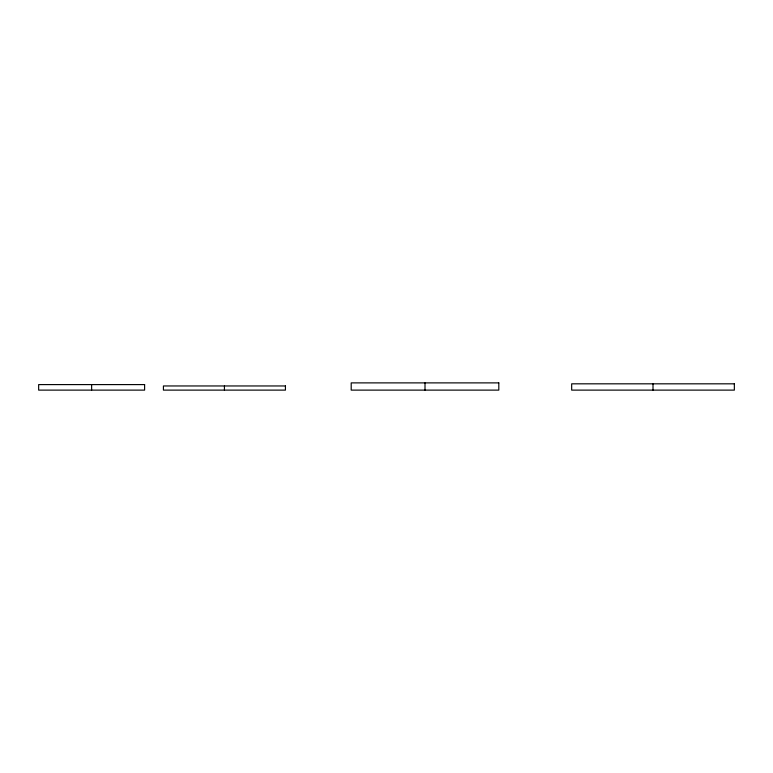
<?xml version="1.0" encoding="UTF-8"?>
<svg xmlns="http://www.w3.org/2000/svg" width="773" height="773" viewBox="0 0 773 773"><rect width="100%" height="100%" fill="white"/><g stroke="black" fill="none" stroke-linecap="round" stroke-linejoin="round"><path stroke-width="1.16" d="M653.011 383.823L653.011 390.114M425.005 382.886L425.005 390.114M224.431 385.959L224.431 390.114M91.629 384.596L91.629 390.114M498.807 382.886L351.203 382.886L351.203 390.114L498.807 390.114L498.807 382.886M734.35 383.823L571.672 383.823L571.672 390.114L734.35 390.114L734.35 383.823M144.609 384.596L38.65 384.596L38.65 390.114L144.609 390.114L144.609 384.596M285.43 385.959L163.422 385.959L163.422 390.114L285.43 390.114L285.43 385.959"/></g></svg>
